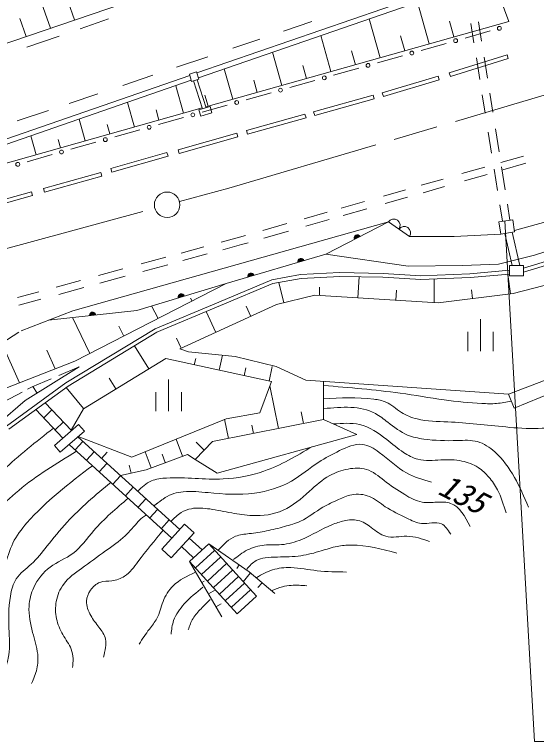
# Model space of a CAD drawing. Units: millimetres, scale not verified. Extents: x 40000 to 680000, y 20000 to 380000.
# Drawn here: x 456039 to 496918, y 242311 to 299274 of the extents above; entities that cross this region are included whole.
import ezdxf
from ezdxf.enums import TextEntityAlignment as Align

# ---------------------------------------------------------------- set-up
doc = ezdxf.new("R2010")
doc.units = ezdxf.units.MM
doc.header["$LTSCALE"] = 1000
doc.linetypes.add('CHAIN', pattern=[18.5, 12, -1.5, 3.5, -1.5])
for name, color, linetype, lineweight in [('M-BGD', 7, 'Continuous', 13), ('M-BMK', 2, 'CHAIN', 13), ('M-BMK-SRVR', 3, 'Continuous', 13), ('M-STR-STR3', 7, 'Continuous', 13)]:
    doc.layers.add(name, color=color, linetype=linetype, lineweight=lineweight)
doc.styles.add('ＭＳ ゴシック', font='')
doc.styles.get('ＭＳ ゴシック').set_extended_font_data('MS Gothic')

msp = doc.modelspace()

# ---------------------------------------------------------------- linework, layer by layer
at = {"layer": 'M-BGD'}
for p, q in [((427721, 287462), (488529, 308443)), ((492885, 303790), (494767, 298736)), ((490845, 301793), (470315, 294693)), ((490969, 301413), (470436, 294312)), ((457890, 300966), (458844, 298201)), ((460245, 300271), (460735, 298853)), ((487599, 300248), (488523, 296974)), ((456464, 298966), (456954, 297548)), ((461175, 298159), (463402, 298927)), ((471033, 292040), (494767, 298736)), ((477107, 297966), (479337, 298717)), ((483812, 298938), (484673, 295888)), ((490100, 298749), (490447, 297518)), ((491784, 298568), (492023, 297063)), ((492369, 298710), (492612, 297181)), ((491322, 297432), (493282, 297986)), ((457005, 296720), (459530, 297591)), ((480026, 297628), (480823, 294802)), ((486270, 297592), (486598, 296431)), ((473143, 296630), (475260, 297344)), ((487892, 296463), (489852, 297017)), ((476239, 296319), (476974, 293716)), ((482441, 296434), (482748, 295345)), ((468724, 295141), (471168, 295964)), ((484463, 295494), (486422, 296048)), ((490086, 294698), (494622, 296110)), ((494711, 295824), (490175, 294411)), ((492210, 295890), (492482, 294187)), ((492811, 295931), (493073, 294289)), ((494622, 296110), (494711, 295824)), ((478611, 295277), (478898, 294259)), ((481033, 294525), (482993, 295079)), ((469761, 294501), (446911, 286599)), ((464524, 293725), (466877, 294518)), ((469730, 294600), (470289, 294777)), ((469912, 294028), (469730, 294600)), ((470289, 294777), (470470, 294205)), ((472452, 295009), (473124, 292630)), ((490175, 294411), (490086, 294698)), ((469882, 294120), (447196, 286274)), ((470470, 294205), (469912, 294028)), ((470066, 294077), (470769, 291880)), ((470352, 294167), (471056, 291967)), ((474782, 294119), (475049, 293173)), ((477603, 293556), (479563, 294110)), ((484844, 293150), (489217, 294453)), ((489303, 294166), (484930, 292862)), ((489217, 294453), (489303, 294166)), ((468666, 293699), (469274, 291544)), ((460322, 292309), (462569, 293066)), ((470952, 292962), (471199, 292087)), ((474174, 292587), (476134, 293141)), ((479467, 291656), (484138, 292960)), ((484138, 292960), (484219, 292671)), ((484930, 292862), (484844, 293150)), ((492673, 292989), (492902, 291552)), ((493259, 293120), (493498, 291624)), ((464879, 292390), (465424, 290457)), ((484219, 292671), (479548, 291367)), ((446531, 285127), (470744, 291958)), ((456237, 290932), (458693, 291760)), ((467123, 291804), (467349, 291000)), ((470484, 291794), (471351, 292056)), ((470628, 291315), (470484, 291794)), ((470744, 291618), (472704, 292172)), ((471351, 292056), (471496, 291577)), ((479548, 291367), (479467, 291656)), ((461093, 291080), (461575, 289371)), ((467315, 290649), (469274, 291203)), ((471496, 291577), (470628, 291315)), ((474198, 290190), (478788, 291466)), ((478868, 291177), (474279, 289901)), ((478788, 291466), (478868, 291177)), ((463293, 290647), (463500, 289914)), ((463885, 289680), (465845, 290234)), ((468848, 288669), (473438, 289972)), ((473438, 289972), (473520, 289684)), ((474279, 289901), (474198, 290190)), ((493140, 290054), (493402, 288412)), ((493706, 290318), (493993, 288518)), ((457306, 289770), (457725, 288285)), ((459463, 289489), (459650, 288828)), ((473520, 289684), (468930, 288380)), ((460455, 288711), (462415, 289264)), ((457026, 287742), (458985, 288295)), ((463579, 287202), (467979, 288451)), ((467979, 288451), (468061, 288163)), ((468930, 288380), (468848, 288669)), ((468061, 288163), (463661, 286913)), ((494118, 287674), (495912, 288187)), ((463661, 286913), (463579, 287202)), ((491082, 286806), (492871, 287318)), ((493601, 287165), (493868, 285486)), ((494179, 287348), (494469, 285531)), ((494280, 287096), (496099, 287617)), ((458310, 285654), (462791, 286903)), ((462872, 286614), (458391, 285365)), ((462791, 286903), (462872, 286614)), ((491276, 286237), (493046, 286744)), ((487888, 285893), (489612, 286386)), ((458391, 285365), (458310, 285654)), ((484930, 285047), (486673, 285545)), ((488035, 285311), (489725, 285794)), ((453069, 284187), (457360, 285382)), ((457440, 285093), (453149, 283898)), ((457360, 285382), (457440, 285093)), ((485081, 284466), (486828, 284966)), ((481621, 284101), (483452, 284624)), ((494048, 284355), (494253, 283069)), ((494646, 284420), (494846, 283163)), ((478728, 283273), (480531, 283789)), ((481777, 283521), (483632, 284052)), ((478858, 282687), (480682, 283208)), ((495058, 283196), (493971, 283024)), ((495210, 282236), (495058, 283196)), ((460598, 276053), (485327, 283034)), ((475488, 282347), (477379, 282888)), ((480433, 280488), (485327, 283034)), ((485327, 283034), (486973, 281877)), ((486973, 281877), (485327, 283034)), ((493971, 283024), (494123, 282064)), ((497649, 283035), (495191, 282357)), ((475573, 281747), (477508, 282301)), ((494123, 282064), (490469, 281877)), ((494123, 282064), (495210, 282236)), ((494435, 282113), (495004, 279605)), ((495029, 282207), (495619, 279605)), ((472230, 281435), (473650, 281821)), ((473650, 281821), (474134, 281960)), ((490469, 281877), (486973, 281877)), ((469079, 280577), (470861, 281062)), ((472341, 280843), (473811, 281243)), ((473811, 281243), (474339, 281394)), ((496761, 280411), (499579, 281337)), ((469210, 279991), (471126, 280512)), ((472604, 278192), (480433, 280488)), ((480433, 280488), (486880, 279561)), ((493943, 279716), (496761, 280411)), ((465960, 279728), (467882, 280251)), ((491126, 279600), (493943, 279716)), ((495908, 279406), (498304, 280131)), ((495908, 279092), (498397, 279846)), ((462624, 278819), (464516, 279334)), ((466100, 279144), (468042, 279673)), ((486880, 279561), (491126, 279600)), ((491705, 278960), (494802, 279239)), ((494802, 279605), (495908, 279605)), ((494802, 278805), (494802, 279605)), ((495908, 279605), (495908, 278805)), ((462711, 278221), (464716, 278767)), ((476195, 278492), (478442, 278898)), ((476281, 278203), (478477, 278599)), ((478442, 278898), (481500, 279054)), ((478477, 278599), (481505, 278754)), ((481500, 279054), (484902, 278992)), ((481505, 278754), (484890, 278692)), ((483023, 278726), (482920, 277077)), ((484890, 278692), (487863, 278504)), ((484902, 278992), (487867, 278804)), ((487863, 278504), (491725, 278661)), ((487867, 278804), (491705, 278960)), ((491725, 278661), (494802, 278938)), ((494689, 278927), (494881, 277390)), ((495908, 278805), (494802, 278805)), ((495106, 277419), (499914, 278675)), ((459290, 277911), (461204, 278433)), ((460763, 272102), (472604, 278192)), ((465610, 276090), (472604, 278192)), ((472045, 276745), (476195, 278492)), ((472161, 276468), (476281, 278203)), ((476733, 278285), (477126, 276690)), ((488906, 278546), (488908, 276701)), ((456271, 277089), (457948, 277546)), ((459497, 277346), (461477, 277885)), ((479913, 277922), (479926, 277265)), ((485964, 277687), (485914, 276889)), ((489215, 276682), (495106, 277419)), ((491818, 277711), (491904, 277018)), ((456370, 276494), (458097, 276965)), ((469825, 277055), (469944, 276824)), ((476567, 276552), (479555, 277289)), ((479555, 277289), (489215, 276682)), ((466769, 276438), (467276, 275452)), ((467052, 274654), (472045, 276745)), ((467188, 274386), (472161, 276468)), ((468996, 273079), (476567, 276552)), ((474170, 276420), (474537, 275621)), ((456550, 274493), (460598, 276053)), ((458702, 275322), (465610, 276090)), ((471059, 276007), (471810, 274370)), ((460580, 275531), (461941, 272708)), ((492537, 275401), (492537, 272901)), ((460061, 270410), (467052, 274654)), ((464206, 274863), (464608, 274080)), ((455037, 273510), (456371, 274377)), ((460228, 270160), (467188, 274386)), ((491537, 274401), (491537, 272901)), ((493537, 272901), (493537, 274401)), ((455053, 273521), (456436, 270416)), ((468716, 273918), (469083, 273119)), ((458573, 272968), (459231, 271505)), ((465439, 273324), (466548, 271503)), ((468996, 273079), (469669, 272837)), ((467881, 272314), (461431, 268387)), ((467881, 272314), (476170, 270508)), ((469669, 272837), (473318, 272481)), ((470226, 272326), (470117, 271827)), ((472328, 272577), (472071, 271401)), ((473318, 272481), (476523, 271701)), ((460763, 272102), (453654, 269332)), ((456859, 269020), (461112, 271663)), ((461112, 271663), (459513, 270985)), ((474156, 271576), (474026, 270975)), ((476226, 271681), (475980, 270550)), ((476523, 271701), (478862, 270618)), ((494716, 269535), (499610, 271398)), ((458904, 270726), (457421, 270097)), ((463462, 270791), (463981, 269939)), ((468104, 270681), (468104, 268181)), ((478862, 270618), (494716, 269535)), ((495174, 268422), (500922, 270789)), ((455412, 267008), (460061, 270410)), ((455604, 266778), (460228, 270160)), ((457062, 269907), (457421, 270097)), ((457482, 270123), (457803, 269607)), ((460086, 270056), (461446, 268396)), ((476170, 270508), (475252, 268059)), ((476045, 270174), (476709, 266842)), ((480250, 270523), (480245, 267547)), ((455187, 268913), (456633, 269679)), ((467104, 269681), (467104, 268181)), ((469104, 268181), (469104, 269681)), ((494716, 269535), (495174, 268422)), ((456859, 269020), (451794, 264689)), ((459831, 266086), (457700, 268311)), ((460507, 266681), (458433, 268847)), ((461431, 268387), (460487, 266702)), ((458971, 268285), (458321, 267662)), ((475252, 268059), (472627, 267600)), ((478490, 268136), (478670, 267233)), ((459160, 265494), (461049, 267159)), ((459862, 267354), (459212, 266732)), ((461512, 266634), (461049, 267159)), ((472627, 267600), (465214, 264582)), ((471534, 265811), (480245, 267547)), ((472486, 267565), (472786, 266061)), ((480245, 267547), (482841, 266377)), ((459623, 264969), (461512, 266634)), ((474617, 267107), (474747, 266452)), ((468977, 258918), (460995, 266178)), ((465214, 264582), (461015, 266197)), ((482841, 266377), (471912, 263333)), ((459623, 264969), (459160, 265494)), ((468370, 258253), (460316, 265579)), ((461382, 265826), (460776, 265161)), ((468704, 266003), (469201, 264662)), ((470182, 264406), (471534, 265811)), ((470260, 265758), (470895, 265147)), ((462279, 265011), (461673, 264345)), ((463282, 264973), (462846, 264495)), ((466280, 265016), (466748, 263753)), ((469588, 264805), (466337, 263600)), ((467598, 264833), (467847, 264160)), ((470182, 264406), (469588, 264805)), ((471912, 263333), (470182, 264406)), ((463274, 264105), (462669, 263439)), ((465019, 263964), (465161, 263335)), ((466337, 263600), (464327, 263147)), ((464345, 263131), (463740, 262465)), ((465331, 262234), (464726, 261568)), ((466330, 261325), (465725, 260660)), ((467241, 260497), (466635, 259831)), ((468152, 259669), (467546, 259003)), ((467570, 257378), (469364, 259340)), ((469364, 259340), (470102, 258665)), ((470102, 258665), (468308, 256703)), ((470733, 257320), (469717, 258245)), ((470066, 256711), (469110, 257580)), ((471244, 257786), (469746, 256419)), ((471244, 257786), (474408, 255612)), ((474986, 253689), (471244, 257786)), ((468308, 256703), (467570, 257378)), ((471711, 257274), (470214, 255907)), ((469746, 256419), (472278, 252081)), ((473488, 252322), (469746, 256419)), ((472179, 256762), (470682, 255395)), ((472647, 256250), (471150, 254882)), ((473446, 255872), (473633, 256145)), ((473115, 255738), (471617, 254370)), ((473582, 255226), (472085, 253858)), ((473946, 254828), (474526, 255513)), ((474408, 255612), (476426, 253902)), ((470893, 254880), (470708, 254771)), ((474050, 254714), (472553, 253346)), ((475100, 254372), (475423, 254753)), ((471781, 254191), (471233, 253871)), ((474518, 254201), (473021, 252834)), ((474986, 253689), (473488, 252322)), ((472217, 253107), (471816, 252873))]:
    msp.add_line(p, q, dxfattribs=at)
for centre in [(494017, 298194), (490587, 297225), (487157, 296256), (483728, 295287), (480298, 294318), (476869, 293348), (473439, 292379), (470009, 291410), (466580, 290441), (463150, 289472), (459720, 288503), (456291, 287534)]:
    msp.add_circle(centre, 150, dxfattribs=at)
for centre, radius, start, end in [((485737, 282742), 503, 325.2214, 144.587), ((486560, 282164), 503, 325.2214, 144.587), ((482880, 281761), 250, 27.4837, 207.4837), ((482880, 281761), 200, 27.4837, 207.4837), ((482880, 281761), 150, 27.4837, 207.4837), ((482880, 281761), 100, 27.4837, 207.4837), ((482880, 281761), 50, 27.4837, 207.4837), ((478476, 279914), 250, 16.3431, 196.3431), ((478476, 279914), 200, 16.3431, 196.3431), ((478476, 279914), 150, 16.3431, 196.3431), ((478476, 279914), 100, 16.3431, 196.3431), ((478476, 279914), 50, 16.3431, 196.3431), ((474561, 278766), 250, 16.3431, 196.3431), ((474561, 278766), 200, 16.3431, 196.3431), ((474561, 278766), 150, 16.3431, 196.3431), ((474561, 278766), 100, 16.3431, 196.3431), ((474561, 278766), 50, 16.3431, 196.3431), ((469107, 277141), 250, 16.728, 196.728), ((469107, 277141), 200, 16.728, 196.728), ((469107, 277141), 150, 16.728, 196.728), ((469107, 277141), 100, 16.728, 196.728), ((469107, 277141), 50, 16.728, 196.728), ((462156, 275706), 250, 6.3402, 186.3402), ((462156, 275706), 200, 6.3402, 186.3402), ((462156, 275706), 150, 6.3402, 186.3402), ((462156, 275706), 100, 6.3402, 186.3402), ((462156, 275706), 50, 6.3402, 186.3402)]:
    msp.add_arc(centre, radius, start, end, dxfattribs=at)
for points, knots in [([(480249, 270201), (482253, 270040), (484256, 269879), (486245, 269602), (487399, 269441), (488548, 269240), (489702, 269083), (490677, 268950), (491655, 268847), (492641, 268795), (493025, 268774), (493411, 268762), (493793, 268795), (494179, 268828), (494560, 268909), (494941, 268989)], [0, 0, 0, 0, 1, 1, 1, 2, 2, 2, 3, 3, 3, 4, 4, 4, 5, 5, 5, 5]), ([(480248, 269172), (481557, 269239), (482866, 269307), (484187, 269133), (484513, 269090), (484840, 269033), (485133, 268904), (485568, 268712), (485927, 268363), (486337, 268101), (486716, 267859), (487138, 267692), (487570, 267585), (488353, 267390), (489169, 267391), (489979, 267356), (491501, 267289), (492998, 267093), (494509, 266954), (495358, 266876), (496211, 266815), (497061, 266839), (498672, 266885), (500271, 267236), (501850, 267556), (502998, 267789), (504135, 268005), (505319, 268158), (506062, 268254), (506822, 268326), (507527, 268187), (508563, 267983), (509479, 267325), (510395, 266667)], [0, 0, 0, 0, 1, 1, 1, 2, 2, 2, 3, 3, 3, 4, 4, 4, 5, 5, 5, 6, 6, 6, 7, 7, 7, 8, 8, 8, 9, 9, 9, 10, 10, 10, 11, 11, 11, 11]), ([(480247, 268393), (481692, 268522), (483138, 268650), (484301, 268015), (484642, 267829), (484959, 267577), (485276, 267327), (485767, 266940), (486261, 266556), (486825, 266323), (487222, 266159), (487655, 266070), (488086, 266008), (488962, 265881), (489831, 265863), (490724, 265893), (491259, 265911), (491801, 265946), (492301, 265807), (492798, 265669), (493252, 265358), (493649, 265004), (494931, 263861), (495609, 262268), (496287, 260675)], [0, 0, 0, 0, 1, 1, 1, 2, 2, 2, 3, 3, 3, 4, 4, 4, 5, 5, 5, 6, 6, 6, 7, 7, 7, 8, 8, 8, 8]), ([(481033, 267192), (481721, 267244), (482410, 267295), (483055, 267142), (483831, 266958), (484543, 266477), (485190, 265971), (485632, 265625), (486044, 265268), (486510, 264960), (486858, 264731), (487235, 264529), (487632, 264427), (488207, 264280), (488822, 264341), (489429, 264371), (489989, 264398), (490542, 264398), (491085, 264287), (491530, 264196), (491967, 264030), (492348, 263782), (492665, 263575), (492942, 263311), (493190, 263024), (493451, 262721), (493679, 262391), (493864, 262041), (494165, 261470), (494351, 260843), (494537, 260217)], [0, 0, 0, 0, 1, 1, 1, 2, 2, 2, 3, 3, 3, 4, 4, 4, 5, 5, 5, 6, 6, 6, 7, 7, 7, 8, 8, 8, 9, 9, 9, 10, 10, 10, 10]), ([(449568, 244091), (449250, 244455), (448932, 244819), (448688, 245227), (448424, 245667), (448245, 246157), (448101, 246658), (447814, 247651), (447665, 248682), (447697, 249702), (447749, 251308), (448252, 252887), (448871, 254396), (449612, 256202), (450519, 257910), (451622, 259494), (452636, 260951), (453815, 262304), (455106, 263528), (456363, 264720), (457727, 265789), (459090, 266859)], [0, 0, 0, 0, 1, 1, 1, 2, 2, 2, 3, 3, 3, 4, 4, 4, 5, 5, 5, 6, 6, 6, 7, 7, 7, 7]), ([(467190, 260949), (467077, 260863), (466964, 260776), (466948, 260763), (466917, 260739), (467237, 260982), (467410, 261116), (467451, 261147), (467483, 261173), (467520, 261199), (467554, 261223), (467591, 261248), (467627, 261272), (467664, 261297), (467699, 261321), (467735, 261346), (467771, 261370), (467806, 261395), (467843, 261419), (468257, 261691), (468758, 261828), (469255, 261880), (469907, 261948), (470553, 261872), (471202, 261807), (472407, 261688), (473620, 261611), (474822, 261771), (475838, 261906), (476845, 262210), (477733, 262717), (478484, 263146), (479149, 263720), (479861, 264190), (480376, 264531), (480915, 264816), (481498, 265100), (482074, 265380), (482692, 265659), (483281, 265591), (483749, 265538), (484199, 265266), (484610, 264964), (485356, 264416), (485975, 263771), (486737, 263350), (487331, 263023), (488012, 262832), (488693, 262641)], [0, 0, 0, 0, 1, 1, 1, 2, 2, 2, 3, 3, 3, 4, 4, 4, 5, 5, 5, 6, 6, 6, 7, 7, 7, 8, 8, 8, 9, 9, 9, 10, 10, 10, 11, 11, 11, 12, 12, 12, 13, 13, 13, 14, 14, 14, 15, 15, 15, 16, 16, 16, 16]), ([(450357, 244414), (450214, 244698), (450070, 244983), (449964, 245284), (449840, 245635), (449765, 246008), (449767, 246379), (449770, 246808), (449877, 247233), (450020, 247642), (450182, 248107), (450391, 248553), (450525, 249017), (450745, 249778), (450762, 250589), (450806, 251403), (450843, 252097), (450900, 252794), (451143, 253424), (451357, 253980), (451716, 254484), (451985, 255024), (452278, 255613), (452462, 256244), (452658, 256877), (452863, 257535), (453079, 258194), (453416, 258785), (453713, 259304), (454103, 259771), (454511, 260217), (455091, 260850), (455709, 261441), (456364, 261985), (457762, 263148), (459328, 264101), (460893, 265054)], [0, 0, 0, 0, 1, 1, 1, 2, 2, 2, 3, 3, 3, 4, 4, 4, 5, 5, 5, 6, 6, 6, 7, 7, 7, 8, 8, 8, 9, 9, 9, 10, 10, 10, 11, 11, 11, 12, 12, 12, 12]), ([(465673, 261923), (466013, 262236), (466353, 262548), (466757, 262725), (467122, 262884), (467538, 262932), (467951, 262956), (469455, 263043), (470909, 262813), (472380, 262879), (473461, 262927), (474552, 263135), (475577, 263495), (476900, 263960), (478113, 264679), (479327, 265398)], [0, 0, 0, 0, 1, 1, 1, 2, 2, 2, 3, 3, 3, 4, 4, 4, 5, 5, 5, 5]), ([(452265, 245088), (452296, 245456), (452327, 245825), (452406, 246182), (452617, 247139), (453176, 248010), (453416, 248961), (453543, 249462), (453582, 249985), (453613, 250505), (453659, 251286), (453689, 252061), (453809, 252835), (453906, 253455), (454060, 254075), (454343, 254631), (454599, 255135), (454960, 255586), (455213, 256091), (455496, 256656), (455643, 257288), (455914, 257859), (456188, 258434), (456586, 258946), (457009, 259431), (458514, 261157), (460327, 262539), (462139, 263921)], [0, 0, 0, 0, 1, 1, 1, 2, 2, 2, 3, 3, 3, 4, 4, 4, 5, 5, 5, 6, 6, 6, 7, 7, 7, 8, 8, 8, 9, 9, 9, 9]), ([(468284, 259548), (468538, 259803), (468791, 260058), (469094, 260244), (469337, 260393), (469610, 260497), (469890, 260552), (470361, 260645), (470849, 260597), (471328, 260527), (471909, 260441), (472477, 260323), (473048, 260219), (473581, 260121), (474117, 260035), (474665, 260013), (475488, 259981), (476339, 260094), (477078, 260424), (477844, 260766), (478492, 261340), (479132, 261913), (479640, 262367), (480143, 262821), (480723, 263145), (481164, 263391), (481649, 263562), (482161, 263658), (482643, 263749), (483150, 263773), (483599, 263633), (484110, 263473), (484547, 263099), (484985, 262760), (485509, 262355), (486035, 261999), (486602, 261656), (487032, 261397), (487485, 261145), (487963, 261066), (488334, 261004), (488720, 261047), (489118, 261066), (489491, 261083), (489873, 261078), (490196, 260963), (490901, 260713), (491319, 259939), (491736, 259166)], [0, 0, 0, 0, 1, 1, 1, 2, 2, 2, 3, 3, 3, 4, 4, 4, 5, 5, 5, 6, 6, 6, 7, 7, 7, 8, 8, 8, 9, 9, 9, 10, 10, 10, 11, 11, 11, 12, 12, 12, 13, 13, 13, 14, 14, 14, 15, 15, 15, 16, 16, 16, 16]), ([(454623, 245902), (454755, 246430), (454887, 246958), (455072, 247473), (455238, 247932), (455446, 248380), (455550, 248849), (455694, 249500), (455638, 250191), (455606, 250870), (455560, 251823), (455561, 252753), (455718, 253705), (455797, 254181), (455914, 254663), (456167, 255052), (456460, 255503), (456935, 255828), (457346, 256203), (457812, 256628), (458195, 257118), (458581, 257606), (459088, 258247), (459600, 258887), (460153, 259487), (461198, 260623), (462387, 261619), (463575, 262614)], [0, 0, 0, 0, 1, 1, 1, 2, 2, 2, 3, 3, 3, 4, 4, 4, 5, 5, 5, 6, 6, 6, 7, 7, 7, 8, 8, 8, 9, 9, 9, 9]), ([(472004, 257326), (472416, 257757), (472828, 258188), (473347, 258391), (473678, 258520), (474053, 258555), (474420, 258598), (474879, 258652), (475326, 258717), (475769, 258806), (476244, 258901), (476715, 259025), (477188, 259152), (477614, 259266), (478041, 259383), (478434, 259567), (479059, 259861), (479600, 260326), (480199, 260675), (480587, 260900), (480999, 261078), (481411, 261263), (481748, 261415), (482086, 261573), (482449, 261644), (482906, 261733), (483404, 261683), (483833, 261505), (484290, 261317), (484669, 260983), (485079, 260709), (485612, 260354), (486196, 260098), (486775, 259810), (487142, 259627), (487506, 259432), (487917, 259394), (488443, 259346), (489045, 259556), (489474, 259360), (489772, 259224), (489986, 258894), (490201, 258564)], [0, 0, 0, 0, 1, 1, 1, 2, 2, 2, 3, 3, 3, 4, 4, 4, 5, 5, 5, 6, 6, 6, 7, 7, 7, 8, 8, 8, 9, 9, 9, 10, 10, 10, 11, 11, 11, 12, 12, 12, 13, 13, 13, 14, 14, 14, 14]), ([(457374, 246856), (457540, 247232), (457707, 247608), (457795, 248007), (457878, 248381), (457891, 248775), (457851, 249158), (457791, 249732), (457610, 250280), (457458, 250842), (457275, 251522), (457135, 252222), (457178, 252919), (457208, 253419), (457332, 253917), (457542, 254378), (457830, 255009), (458278, 255571), (458834, 255978), (459391, 256387), (460057, 256640), (460602, 257045), (461247, 257524), (461724, 258216), (462258, 258841), (463065, 259786), (464004, 260578), (464942, 261371)], [0, 0, 0, 0, 1, 1, 1, 2, 2, 2, 3, 3, 3, 4, 4, 4, 5, 5, 5, 6, 6, 6, 7, 7, 7, 8, 8, 8, 9, 9, 9, 9]), ([(460576, 248094), (460605, 248330), (460633, 248566), (460625, 248803), (460616, 249053), (460567, 249304), (460478, 249537), (460321, 249948), (460042, 250301), (459818, 250686), (459591, 251074), (459421, 251494), (459329, 251933), (459237, 252373), (459225, 252831), (459305, 253277), (459393, 253771), (459594, 254250), (459891, 254646), (460261, 255139), (460779, 255504), (461285, 255869), (461920, 256327), (462536, 256787), (463168, 257238), (463697, 257616), (464237, 257988), (464708, 258436), (464958, 258674), (465189, 258934), (465417, 259194), (465455, 259238), (465493, 259281), (465531, 259325), (465569, 259368), (465608, 259411), (465645, 259455), (465683, 259499), (465720, 259543), (465759, 259585), (465765, 259591), (465770, 259597), (465776, 259603), (465781, 259609), (465786, 259615), (465792, 259620), (465959, 259800), (466169, 259932), (466379, 260065)], [0, 0, 0, 0, 1, 1, 1, 2, 2, 2, 3, 3, 3, 4, 4, 4, 5, 5, 5, 6, 6, 6, 7, 7, 7, 8, 8, 8, 9, 9, 9, 10, 10, 10, 11, 11, 11, 12, 12, 12, 13, 13, 13, 14, 14, 14, 15, 15, 15, 16, 16, 16, 16]), ([(473186, 256558), (473536, 256836), (473886, 257114), (474281, 257318), (474687, 257526), (475140, 257656), (475596, 257698), (476046, 257740), (476499, 257698), (476946, 257733), (477491, 257776), (478028, 257936), (478538, 258148), (479349, 258486), (480091, 258957), (480891, 259290), (481203, 259420), (481523, 259529), (481861, 259602), (482216, 259679), (482591, 259715), (482933, 259637), (483309, 259551), (483644, 259327), (483972, 259083), (484343, 258806), (484703, 258504), (485114, 258391), (485625, 258250), (486215, 258400), (486775, 258391), (487387, 258380), (487963, 258178), (488540, 257975)], [0, 0, 0, 0, 1, 1, 1, 2, 2, 2, 3, 3, 3, 4, 4, 4, 5, 5, 5, 6, 6, 6, 7, 7, 7, 8, 8, 8, 9, 9, 9, 10, 10, 10, 11, 11, 11, 11]), ([(463010, 248923), (463069, 249168), (463128, 249414), (463164, 249668), (463196, 249891), (463210, 250121), (463164, 250335), (463092, 250674), (462868, 250974), (462651, 251259), (462420, 251563), (462196, 251852), (462009, 252183), (461813, 252531), (461657, 252925), (461675, 253313), (461690, 253610), (461807, 253903), (461983, 254160), (462173, 254436), (462431, 254670), (462728, 254776), (463015, 254879), (463337, 254864), (463652, 254905), (464011, 254951), (464359, 255072), (464653, 255264), (465080, 255543), (465391, 255974), (465706, 256394), (466354, 257255), (467020, 258066), (467686, 258876)], [0, 0, 0, 0, 1, 1, 1, 2, 2, 2, 3, 3, 3, 4, 4, 4, 5, 5, 5, 6, 6, 6, 7, 7, 7, 8, 8, 8, 9, 9, 9, 10, 10, 10, 11, 11, 11, 11]), ([(474237, 255825), (474462, 256079), (474687, 256334), (474973, 256487), (475183, 256599), (475425, 256658), (475666, 256695), (475989, 256745), (476311, 256756), (476635, 256764), (477246, 256779), (477864, 256781), (478469, 256868), (479008, 256945), (479537, 257088), (480061, 257249), (480474, 257375), (480884, 257512), (481307, 257595), (481670, 257666), (482044, 257697), (482414, 257698), (483620, 257703), (484800, 257389), (485979, 257076)], [0, 0, 0, 0, 1, 1, 1, 2, 2, 2, 3, 3, 3, 4, 4, 4, 5, 5, 5, 6, 6, 6, 7, 7, 7, 8, 8, 8, 8]), ([(475005, 255163), (475411, 255393), (475816, 255623), (476254, 255760), (476706, 255903), (477194, 255947), (477673, 255933), (478374, 255914), (479058, 255770), (479749, 255691), (480505, 255605), (481269, 255596), (482034, 255587)], [0, 0, 0, 0, 1, 1, 1, 2, 2, 2, 3, 3, 3, 4, 4, 4, 4]), ([(465802, 249946), (466056, 250344), (466310, 250743), (466598, 251123), (466804, 251395), (467028, 251658), (467187, 251953), (467405, 252360), (467499, 252827), (467671, 253269), (467852, 253735), (468119, 254172), (468467, 254514), (468937, 254977), (469555, 255265), (470173, 255553)], [0, 0, 0, 0, 1, 1, 1, 2, 2, 2, 3, 3, 3, 4, 4, 4, 5, 5, 5, 5]), ([(468294, 250708), (468339, 251073), (468385, 251438), (468502, 251780), (468668, 252267), (468980, 252707), (469332, 253096), (469778, 253587), (470288, 253997), (470799, 254407)], [0, 0, 0, 0, 1, 1, 1, 2, 2, 2, 3, 3, 3, 3]), ([(476211, 254135), (476478, 254250), (476745, 254365), (477025, 254437), (477249, 254495), (477481, 254526), (477713, 254541), (478118, 254566), (478523, 254542), (478928, 254518)], [0, 0, 0, 0, 1, 1, 1, 2, 2, 2, 3, 3, 3, 3]), ([(469644, 251054), (469751, 251365), (469858, 251676), (470024, 251953), (470192, 252233), (470418, 252477), (470647, 252715), (470885, 252961), (471125, 253200), (471366, 253438)], [0, 0, 0, 0, 1, 1, 1, 2, 2, 2, 3, 3, 3, 3])]:
    msp.add_open_spline(points, degree=3, knots=knots, dxfattribs=at)
at = {"layer": 'M-BMK'}
for p, q in [((472819, 285677), (517343, 298788)), ((468956, 284626), (472819, 285677)), ((436647, 275843), (467027, 284102))]:
    msp.add_line(p, q, dxfattribs=at)
at = {"layer": 'M-BMK-SRVR'}
msp.add_circle((467992, 284364), 1000, dxfattribs=at)
at = {"layer": 'M-STR-STR3'}
for p, q in [((494448, 283099), (496771, 242311)), ((496771, 242311), (519109, 242311))]:
    msp.add_line(p, q, dxfattribs=at)

# ---------------------------------------------------------------- texts
at = {"layer": 'M-BGD', "style": 'ＭＳ ゴシック', "oblique": 15}
msp.add_text('135', height=1833, rotation=332.718, dxfattribs=at).set_placement((489508, 262569), align=Align.MIDDLE_LEFT)

doc.saveas('drawing.dxf')
